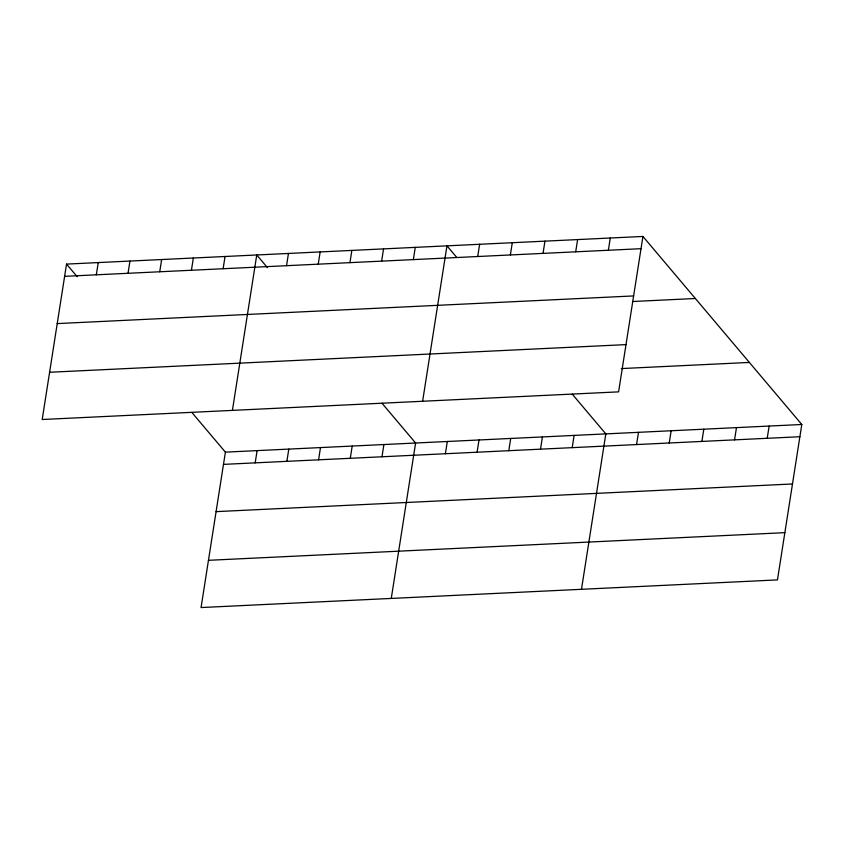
<?xml version="1.0" encoding="UTF-8"?>
<svg xmlns="http://www.w3.org/2000/svg" width="844" height="844" viewBox="0 0 844 844"><rect width="100%" height="100%" fill="white"/><g stroke="black" fill="none" stroke-linecap="round" stroke-linejoin="round"><path stroke-width="1.27" d="M66.539 264.098L42.2 419.51L618.599 391.859L642.938 236.447L66.539 264.098L77.184 276.705M96.321 274.817L98.242 262.579M128.024 273.298L129.944 261.06M159.727 271.779L161.647 259.541M191.43 270.259L193.35 258.011M223.132 268.74L225.053 256.492M191.81 412.389L225.401 452.141L201.062 607.553L777.461 579.902L801.8 424.49L642.938 236.447M232.416 410.384L256.755 254.972L267.4 267.58M255.183 462.86L257.103 450.622M286.538 265.691L288.448 253.453M286.886 461.341L288.796 449.103M318.241 264.172L320.15 251.934M318.589 459.822L320.498 447.584M349.943 262.653L351.853 250.415M350.292 458.303L352.201 446.054M381.646 261.134L383.556 248.885M381.994 456.783L383.904 444.535M413.349 259.614L415.259 247.366M391.268 598.428L415.607 443.016L382.026 403.263M422.622 401.259L446.961 245.847L456.794 257.483M445.389 453.734L447.309 441.496M477.715 256.523L479.624 244.275M477.092 452.215L479.012 439.977M510.377 254.951L512.287 242.713M508.795 450.696L510.715 438.447M543.04 253.39L544.95 241.141M540.498 449.177L542.418 436.928M575.703 251.818L577.612 239.58M572.2 447.647L574.12 435.409M608.366 250.257L610.275 238.008M581.484 589.302L605.823 433.89L572.243 394.137M636.566 444.566L638.486 432.318M669.229 442.994L671.149 430.756M701.891 441.433L703.812 429.185M734.554 439.861L736.474 427.623M767.217 438.3L769.137 426.051M64.619 276.336L641.029 248.685M57.223 323.59L633.622 295.928M632.652 301.508L695.361 298.502M49.596 372.267L626.005 344.616M621.342 368.575L749.377 362.435M225.401 452.141L801.8 424.49M223.481 464.379L799.88 436.728M216.085 511.633L792.484 483.971M208.457 560.311L784.857 532.659"/></g></svg>
